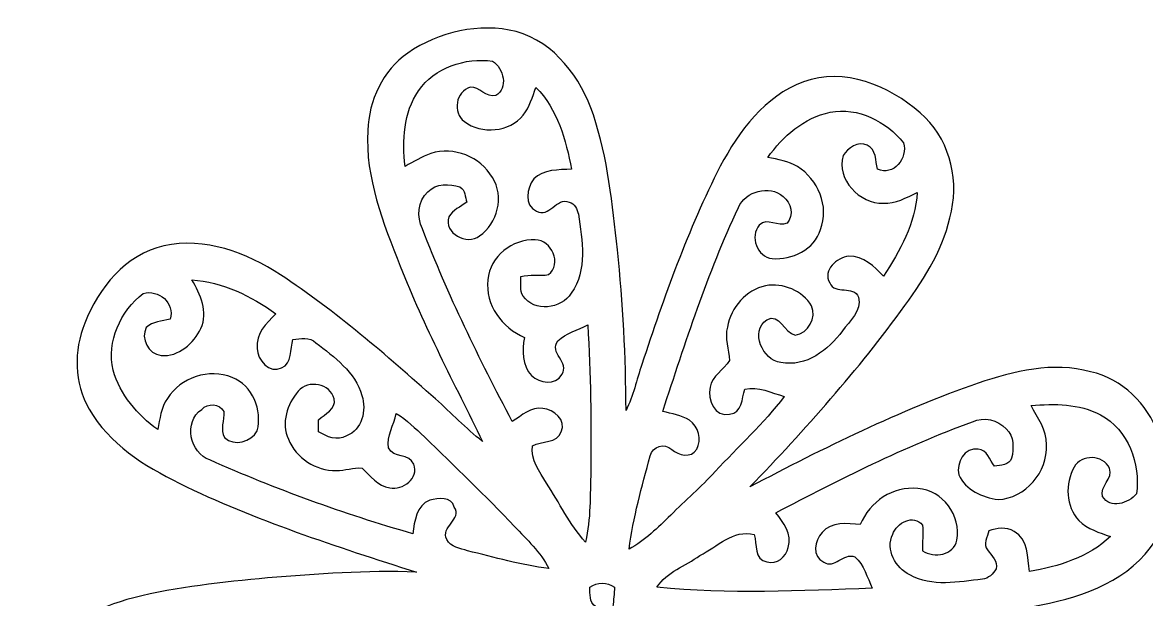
# Model space of a CAD drawing. Header units: centimetres. Extents: x -13.4 to 13.4, y -12.3 to 12.2.
# Drawn here: x -12.84 to -2.48, y -6.9 to -1.58 of the extents above; entities that cross this region are included whole.
import ezdxf

# ---------------------------------------------------------------- set-up
doc = ezdxf.new("R2010")
doc.units = ezdxf.units.CM
doc.header["$MEASUREMENT"] = 0
doc.layers.add('Camada 1', color=7, linetype='Continuous')

msp = doc.modelspace()

# ---------------------------------------------------------------- linework, layer by layer
at = {"layer": 'Camada 1', "color": 156}
for points, knots in [([(-9.2897, -1.85807), (-9.00253, -1.66122), (-8.6307, -1.57585), (-8.28992, -1.6591), (-8.28992, -1.6591), (-7.9308, -1.7593), (-7.69301, -2.08774), (-7.57765, -2.42605), (-7.57765, -2.42605), (-7.44395, -2.82821), (-7.40163, -3.25261), (-7.35436, -3.67171), (-7.35436, -3.67171), (-7.30603, -4.16453), (-7.27674, -4.65912), (-7.27638, -5.15443), (-7.27638, -5.15443), (-7.20936, -5.01967), (-7.17902, -4.87115), (-7.12998, -4.72934), (-7.12998, -4.72934), (-6.92502, -4.10669), (-6.70489, -3.4858), (-6.40679, -2.90054), (-6.40679, -2.90054), (-6.23322, -2.5788), (-5.99687, -2.2539), (-5.64056, -2.12443), (-5.64056, -2.12443), (-5.26379, -1.98542), (-4.84893, -2.15759), (-4.56318, -2.41017), (-4.56318, -2.41017), (-4.30635, -2.62748), (-4.20229, -2.99261), (-4.27567, -3.31681), (-4.27567, -3.31681), (-4.33599, -3.63996), (-4.5145, -3.9243), (-4.70358, -4.18711), (-4.70358, -4.18711), (-5.13608, -4.78013), (-5.62327, -5.33188), (-6.13409, -5.85857), (-6.13409, -5.85857), (-5.45182, -5.4998), (-4.75791, -5.1562), (-4.02907, -4.90149), (-4.02907, -4.90149), (-3.69746, -4.79495), (-3.33728, -4.699), (-2.99084, -4.79672), (-2.99084, -4.79672), (-2.70016, -4.86021), (-2.46909, -5.09376), (-2.36573, -5.36716), (-2.36573, -5.36716), (-2.22462, -5.70018), (-2.20591, -6.11964), (-2.43733, -6.41772), (-2.43733, -6.41772), (-2.69309, -6.7564), (-3.12208, -6.88974), (-3.52283, -6.96029), (-3.52283, -6.96029), (-4.27107, -7.08695), (-5.03061, -7.13775), (-5.78872, -7.14798), (-5.78872, -7.14798), (-5.00308, -7.41503), (-4.20193, -7.65986), (-3.46779, -8.05461), (-3.46779, -8.05461), (-3.15136, -8.231), (-2.8388, -8.48501), (-2.74214, -8.85048), (-2.74214, -8.85048), (-2.66629, -9.10907), (-2.7446, -9.38494), (-2.87267, -9.61319), (-2.87267, -9.61319), (-3.00989, -9.86084), (-3.23179, -10.08097), (-3.51649, -10.14095), (-3.51649, -10.14095), (-3.91759, -10.2362), (-4.32328, -10.05769), (-4.65101, -9.83684), (-4.65101, -9.83684), (-5.31495, -9.38564), (-5.91007, -8.84307), (-6.49286, -8.2938), (-6.49286, -8.2938), (-6.13056, -8.98525), (-5.77919, -9.68691), (-5.52874, -10.42775), (-5.52874, -10.42775), (-5.4222, -10.72868), (-5.37174, -11.05252), (-5.42042, -11.37002), (-5.42042, -11.37002), (-5.467, -11.62861), (-5.63104, -11.8639), (-5.86493, -11.98667), (-5.86493, -11.98667), (-6.18243, -12.15636), (-6.58459, -12.23503), (-6.91902, -12.06641), (-6.91902, -12.06641), (-7.25099, -11.90308), (-7.4362, -11.55064), (-7.52968, -11.20775), (-7.52968, -11.20775), (-7.72865, -10.36742), (-7.7604, -9.49819), (-7.78686, -8.63847), (-7.78686, -8.63847), (-7.84789, -8.74747), (-7.86518, -8.87377), (-7.9068, -8.99054), (-7.9068, -8.99054), (-8.11706, -9.62837), (-8.34036, -10.26548), (-8.64552, -10.8652), (-8.64552, -10.8652), (-8.81591, -11.18093), (-9.03993, -11.50126), (-9.38318, -11.64237), (-9.38318, -11.64237), (-9.66363, -11.76301), (-9.98749, -11.69811), (-10.24431, -11.5503), (-10.24431, -11.5503), (-10.48631, -11.42152), (-10.69798, -11.20985), (-10.76924, -10.93893), (-10.76924, -10.93893), (-10.87895, -10.57416), (-10.73396, -10.19069), (-10.54593, -9.87882), (-10.54593, -9.87882), (-10.26477, -9.4301), (-9.9194, -9.02723), (-9.57579, -8.62612), (-9.57579, -8.62612), (-9.3546, -8.37988), (-9.13518, -8.13082), (-8.89458, -7.90327), (-8.89458, -7.90327), (-9.56556, -8.26347), (-10.25172, -8.60071), (-10.96997, -8.85684), (-10.96997, -8.85684), (-11.32628, -8.97995), (-11.71715, -9.08368), (-12.09075, -8.97643), (-12.09075, -8.97643), (-12.38603, -8.90164), (-12.61286, -8.65292), (-12.70811, -8.36965), (-12.70811, -8.36965), (-12.82099, -8.07154), (-12.84287, -7.71596), (-12.67071, -7.43584), (-12.67071, -7.43584), (-12.48833, -7.13105), (-12.14931, -6.96841), (-11.81735, -6.88057), (-11.81735, -6.88057), (-11.41306, -6.77757), (-10.99608, -6.74051), (-10.58227, -6.69678), (-10.58227, -6.69678), (-10.12507, -6.66467), (-9.66681, -6.6241), (-9.2082, -6.64562), (-9.2082, -6.64562), (-9.95009, -6.40785), (-10.69516, -6.16795), (-11.39684, -5.82507), (-11.39684, -5.82507), (-11.71892, -5.6649), (-12.04559, -5.4624), (-12.22763, -5.14068), (-12.22763, -5.14068), (-12.36768, -4.90255), (-12.37085, -4.60092), (-12.26784, -4.34869), (-12.26784, -4.34869), (-12.14296, -4.02378), (-11.89214, -3.71651), (-11.53901, -3.63677), (-11.53901, -3.63677), (-11.16153, -3.54965), (-10.7763, -3.70134), (-10.46198, -3.90348), (-10.46198, -3.90348), (-9.95186, -4.24039), (-9.48866, -4.64185), (-9.03287, -5.04718), (-9.03287, -5.04718), (-8.88858, -5.17771), (-8.75382, -5.31917), (-8.60036, -5.43947), (-8.60036, -5.43947), (-8.86036, -4.90466), (-9.14047, -4.37761), (-9.35884, -3.8234), (-9.35884, -3.8234), (-9.51406, -3.4244), (-9.6848, -3.01025), (-9.65693, -2.57315), (-9.65693, -2.57315), (-9.64953, -2.29551), (-9.52076, -2.0186), (-9.2897, -1.85807)], [0, 0, 0, 0, 0.01818182, 0.01818182, 0.01818182, 0.01818182, 0.03636364, 0.03636364, 0.03636364, 0.03636364, 0.05454545, 0.05454545, 0.05454545, 0.05454545, 0.07272727, 0.07272727, 0.07272727, 0.07272727, 0.09090909, 0.09090909, 0.09090909, 0.09090909, 0.10909091, 0.10909091, 0.10909091, 0.10909091, 0.12727273, 0.12727273, 0.12727273, 0.12727273, 0.14545455, 0.14545455, 0.14545455, 0.14545455, 0.16363636, 0.16363636, 0.16363636, 0.16363636, 0.18181818, 0.18181818, 0.18181818, 0.18181818, 0.2, 0.2, 0.2, 0.2, 0.21818182, 0.21818182, 0.21818182, 0.21818182, 0.23636364, 0.23636364, 0.23636364, 0.23636364, 0.25454545, 0.25454545, 0.25454545, 0.25454545, 0.27272727, 0.27272727, 0.27272727, 0.27272727, 0.29090909, 0.29090909, 0.29090909, 0.29090909, 0.30909091, 0.30909091, 0.30909091, 0.30909091, 0.32727273, 0.32727273, 0.32727273, 0.32727273, 0.34545455, 0.34545455, 0.34545455, 0.34545455, 0.36363636, 0.36363636, 0.36363636, 0.36363636, 0.38181818, 0.38181818, 0.38181818, 0.38181818, 0.4, 0.4, 0.4, 0.4, 0.41818182, 0.41818182, 0.41818182, 0.41818182, 0.43636364, 0.43636364, 0.43636364, 0.43636364, 0.45454545, 0.45454545, 0.45454545, 0.45454545, 0.47272727, 0.47272727, 0.47272727, 0.47272727, 0.49090909, 0.49090909, 0.49090909, 0.49090909, 0.50909091, 0.50909091, 0.50909091, 0.50909091, 0.52727273, 0.52727273, 0.52727273, 0.52727273, 0.54545455, 0.54545455, 0.54545455, 0.54545455, 0.56363636, 0.56363636, 0.56363636, 0.56363636, 0.58181818, 0.58181818, 0.58181818, 0.58181818, 0.6, 0.6, 0.6, 0.6, 0.61818182, 0.61818182, 0.61818182, 0.61818182, 0.63636364, 0.63636364, 0.63636364, 0.63636364, 0.65454545, 0.65454545, 0.65454545, 0.65454545, 0.67272727, 0.67272727, 0.67272727, 0.67272727, 0.69090909, 0.69090909, 0.69090909, 0.69090909, 0.70909091, 0.70909091, 0.70909091, 0.70909091, 0.72727273, 0.72727273, 0.72727273, 0.72727273, 0.74545455, 0.74545455, 0.74545455, 0.74545455, 0.76363636, 0.76363636, 0.76363636, 0.76363636, 0.78181818, 0.78181818, 0.78181818, 0.78181818, 0.8, 0.8, 0.8, 0.8, 0.81818182, 0.81818182, 0.81818182, 0.81818182, 0.83636364, 0.83636364, 0.83636364, 0.83636364, 0.85454545, 0.85454545, 0.85454545, 0.85454545, 0.87272727, 0.87272727, 0.87272727, 0.87272727, 0.89090909, 0.89090909, 0.89090909, 0.89090909, 0.90909091, 0.90909091, 0.90909091, 0.90909091, 0.92727273, 0.92727273, 0.92727273, 0.92727273, 0.94545455, 0.94545455, 0.94545455, 0.94545455, 0.96363636, 0.96363636, 0.96363636, 0.96363636, 1, 1, 1, 1]), ([(-9.1895, -2.20627), (-9.1895, -2.20627), (-9.1895, -2.20627), (-9.1895, -2.20627), (-9.1895, -2.20627), (-9.33026, -2.4077), (-9.34014, -2.66664), (-9.31474, -2.90264), (-9.31474, -2.90264), (-9.23607, -2.86103), (-9.15987, -2.81374), (-9.07626, -2.7827), (-9.07626, -2.7827), (-8.86495, -2.71638), (-8.61907, -2.8141), (-8.50864, -3.00567), (-8.50864, -3.00567), (-8.39611, -3.17923), (-8.45996, -3.43041), (-8.62859, -3.54329), (-8.62859, -3.54329), (-8.73971, -3.63926), (-8.96161, -3.5172), (-8.9094, -3.36832), (-8.9094, -3.36832), (-8.87659, -3.30305), (-8.8018, -3.27589), (-8.74571, -3.23427), (-8.74571, -3.23427), (-8.76088, -3.18523), (-8.75841, -3.12242), (-8.80779, -3.09279), (-8.80779, -3.09279), (-8.90446, -3.06069), (-9.02899, -3.05788), (-9.10413, -3.1376), (-9.10413, -3.1376), (-9.1955, -3.22509), (-9.20926, -3.36797), (-9.15387, -3.47909), (-9.15387, -3.47909), (-8.91928, -4.08939), (-8.63035, -4.67783), (-8.32485, -5.25533), (-8.32485, -5.25533), (-8.23912, -5.20064), (-8.15305, -5.11739), (-8.04298, -5.13503), (-8.04298, -5.13503), (-7.94526, -5.14173), (-7.8225, -5.24544), (-7.87364, -5.34952), (-7.87364, -5.34952), (-7.90786, -5.45923), (-8.05427, -5.43207), (-8.13964, -5.47863), (-8.13964, -5.47863), (-8.15374, -5.61021), (-8.07507, -5.71782), (-8.00981, -5.82329), (-8.00981, -5.82329), (-7.89057, -6.00499), (-7.79885, -6.20747), (-7.64857, -6.36693), (-7.64857, -6.36693), (-7.60095, -6.15314), (-7.60835, -5.93266), (-7.60095, -5.71534), (-7.60095, -5.71534), (-7.596, -5.2652), (-7.60341, -4.81471), (-7.62881, -4.36527), (-7.62881, -4.36527), (-7.72159, -4.41147), (-7.82884, -4.439), (-7.90504, -4.51272), (-7.90504, -4.51272), (-7.99076, -4.61715), (-7.7911, -4.71628), (-7.8687, -4.82141), (-7.8687, -4.82141), (-7.92374, -4.9269), (-8.07507, -4.89973), (-8.14916, -4.83093), (-8.14916, -4.83093), (-8.23488, -4.73674), (-8.2363, -4.59916), (-8.21302, -4.48098), (-8.21302, -4.48098), (-8.41798, -4.39067), (-8.57849, -4.18041), (-8.54957, -3.94864), (-8.54957, -3.94864), (-8.53333, -3.73274), (-8.32379, -3.56975), (-8.11283, -3.58104), (-8.11283, -3.58104), (-7.9629, -3.58069), (-7.86341, -3.8033), (-7.99006, -3.90065), (-7.99006, -3.90065), (-8.07507, -3.91653), (-8.16256, -3.89573), (-8.24653, -3.91829), (-8.24653, -3.91829), (-8.24159, -3.97722), (-8.26205, -4.04636), (-8.22501, -4.09821), (-8.22501, -4.09821), (-8.1227, -4.24814), (-7.87364, -4.21957), (-7.78157, -4.07212), (-7.78157, -4.07212), (-7.62952, -3.85974), (-7.67927, -3.58527), (-7.71525, -3.34503), (-7.71525, -3.34503), (-7.72759, -3.30129), (-7.74876, -3.24026), (-7.80062, -3.23285), (-7.80062, -3.23285), (-7.91703, -3.1824), (-7.98653, -3.38596), (-8.10259, -3.31435), (-8.10259, -3.31435), (-8.22007, -3.26495), (-8.1915, -3.10161), (-8.12799, -3.01907), (-8.12799, -3.01907), (-8.03698, -2.9277), (-7.89693, -2.93511), (-7.77804, -2.92981), (-7.77804, -2.92981), (-7.83096, -2.661), (-7.90856, -2.37418), (-8.10683, -2.17487), (-8.10683, -2.17487), (-8.13999, -2.26201), (-8.16504, -2.35549), (-8.22395, -2.42992), (-8.22395, -2.42992), (-8.35095, -2.58833), (-8.60883, -2.6095), (-8.76723, -2.4892), (-8.76723, -2.4892), (-8.8787, -2.40629), (-8.84554, -2.21085), (-8.71255, -2.1717), (-8.71255, -2.1717), (-8.62576, -2.16675), (-8.5665, -2.27295), (-8.4776, -2.25071), (-8.4776, -2.25071), (-8.35906, -2.18086), (-8.40457, -1.99743), (-8.50687, -1.93286), (-8.50687, -1.93286), (-8.75876, -1.89723), (-9.0431, -1.98931), (-9.1895, -2.20627)], [0, 0, 0, 0, 0.02439024, 0.02439024, 0.02439024, 0.02439024, 0.04878049, 0.04878049, 0.04878049, 0.04878049, 0.07317073, 0.07317073, 0.07317073, 0.07317073, 0.09756098, 0.09756098, 0.09756098, 0.09756098, 0.12195122, 0.12195122, 0.12195122, 0.12195122, 0.14634146, 0.14634146, 0.14634146, 0.14634146, 0.17073171, 0.17073171, 0.17073171, 0.17073171, 0.19512195, 0.19512195, 0.19512195, 0.19512195, 0.2195122, 0.2195122, 0.2195122, 0.2195122, 0.24390244, 0.24390244, 0.24390244, 0.24390244, 0.26829268, 0.26829268, 0.26829268, 0.26829268, 0.29268293, 0.29268293, 0.29268293, 0.29268293, 0.31707317, 0.31707317, 0.31707317, 0.31707317, 0.34146341, 0.34146341, 0.34146341, 0.34146341, 0.36585366, 0.36585366, 0.36585366, 0.36585366, 0.3902439, 0.3902439, 0.3902439, 0.3902439, 0.41463415, 0.41463415, 0.41463415, 0.41463415, 0.43902439, 0.43902439, 0.43902439, 0.43902439, 0.46341463, 0.46341463, 0.46341463, 0.46341463, 0.48780488, 0.48780488, 0.48780488, 0.48780488, 0.51219512, 0.51219512, 0.51219512, 0.51219512, 0.53658537, 0.53658537, 0.53658537, 0.53658537, 0.56097561, 0.56097561, 0.56097561, 0.56097561, 0.58536585, 0.58536585, 0.58536585, 0.58536585, 0.6097561, 0.6097561, 0.6097561, 0.6097561, 0.63414634, 0.63414634, 0.63414634, 0.63414634, 0.65853659, 0.65853659, 0.65853659, 0.65853659, 0.68292683, 0.68292683, 0.68292683, 0.68292683, 0.70731707, 0.70731707, 0.70731707, 0.70731707, 0.73170732, 0.73170732, 0.73170732, 0.73170732, 0.75609756, 0.75609756, 0.75609756, 0.75609756, 0.7804878, 0.7804878, 0.7804878, 0.7804878, 0.80487805, 0.80487805, 0.80487805, 0.80487805, 0.82926829, 0.82926829, 0.82926829, 0.82926829, 0.85365854, 0.85365854, 0.85365854, 0.85365854, 0.87804878, 0.87804878, 0.87804878, 0.87804878, 0.90243902, 0.90243902, 0.90243902, 0.90243902, 0.92682927, 0.92682927, 0.92682927, 0.92682927, 0.95121951, 0.95121951, 0.95121951, 0.95121951, 1, 1, 1, 1]), ([(-5.96864, -2.82151), (-5.96864, -2.82151), (-5.96864, -2.82151), (-5.96864, -2.82151), (-5.96864, -2.82151), (-5.87516, -2.8388), (-5.77744, -2.85326), (-5.69524, -2.90476), (-5.69524, -2.90476), (-5.50615, -3.02012), (-5.39715, -3.27306), (-5.48357, -3.48473), (-5.48357, -3.48473), (-5.53507, -3.6703), (-5.7471, -3.76907), (-5.92771, -3.7525), (-5.92771, -3.7525), (-6.06989, -3.73768), (-6.13445, -3.55035), (-6.04731, -3.44346), (-6.04731, -3.44346), (-5.97393, -3.37007), (-5.87233, -3.46674), (-5.79084, -3.42618), (-5.79084, -3.42618), (-5.72347, -3.35704), (-5.7531, -3.23497), (-5.82648, -3.18169), (-5.82648, -3.18169), (-5.95312, -3.06811), (-6.17466, -3.1316), (-6.23992, -3.28295), (-6.23992, -3.28295), (-6.52426, -3.88866), (-6.72747, -4.5279), (-6.93807, -5.16183), (-6.93807, -5.16183), (-6.85411, -5.18407), (-6.76592, -5.19923), (-6.69008, -5.24403), (-6.69008, -5.24403), (-6.60752, -5.30048), (-6.57789, -5.42395), (-6.6234, -5.51215), (-6.6234, -5.51215), (-6.67702, -5.59576), (-6.79131, -5.5693), (-6.85517, -5.5139), (-6.85517, -5.5139), (-6.9215, -5.45146), (-7.03438, -5.48252), (-7.05272, -5.57354), (-7.05272, -5.57354), (-7.13069, -5.85611), (-7.21006, -6.14115), (-7.24853, -6.4322), (-7.24853, -6.4322), (-7.10177, -6.35282), (-6.98287, -6.23288), (-6.86364, -6.11857), (-6.86364, -6.11857), (-6.72747, -5.98416), (-6.58388, -5.85716), (-6.45371, -5.71675), (-6.45371, -5.71675), (-6.23992, -5.48745), (-6.00745, -5.27437), (-5.81659, -5.02462), (-5.81659, -5.02462), (-5.93619, -4.9918), (-6.05472, -4.92724), (-6.18172, -4.95757), (-6.18172, -4.95757), (-6.20783, -5.04437), (-6.20323, -5.17771), (-6.32037, -5.189), (-6.32037, -5.189), (-6.45865, -5.22005), (-6.52533, -5.05178), (-6.50027, -4.9403), (-6.50027, -4.9403), (-6.48229, -4.832), (-6.37645, -4.77872), (-6.32037, -4.69406), (-6.32037, -4.69406), (-6.32741, -4.59105), (-6.36905, -4.48734), (-6.34083, -4.38431), (-6.34083, -4.38431), (-6.30695, -4.20475), (-6.17078, -4.04142), (-5.9884, -4.00368), (-5.9884, -4.00368), (-5.82648, -3.9751), (-5.6508, -4.04812), (-5.56436, -4.18923), (-5.56436, -4.18923), (-5.5178, -4.30213), (-5.59328, -4.44005), (-5.715, -4.45876), (-5.715, -4.45876), (-5.81907, -4.44324), (-5.85893, -4.24744), (-5.97887, -4.3187), (-5.97887, -4.3187), (-6.13304, -4.42453), (-6.01802, -4.69159), (-5.84763, -4.71134), (-5.84763, -4.71134), (-5.61622, -4.7565), (-5.41019, -4.59598), (-5.28038, -4.42066), (-5.28038, -4.42066), (-5.21475, -4.32681), (-5.09869, -4.23757), (-5.13045, -4.1088), (-5.13045, -4.1088), (-5.18018, -3.99308), (-5.34882, -4.09256), (-5.39644, -3.97615), (-5.39644, -3.97615), (-5.46593, -3.85974), (-5.33152, -3.74368), (-5.22145, -3.73062), (-5.22145, -3.73062), (-5.08881, -3.72816), (-4.98474, -3.82481), (-4.90149, -3.91653), (-4.90149, -3.91653), (-4.74944, -3.68299), (-4.60587, -3.42688), (-4.59069, -3.14218), (-4.59069, -3.14218), (-4.68911, -3.19158), (-4.79036, -3.24908), (-4.90466, -3.24309), (-4.90466, -3.24309), (-5.12056, -3.24767), (-5.33929, -3.02365), (-5.27473, -2.80353), (-5.27473, -2.80353), (-5.22817, -2.7319), (-5.13856, -2.66841), (-5.05107, -2.70827), (-5.05107, -2.70827), (-4.9678, -2.74672), (-4.97557, -2.8515), (-4.95687, -2.92734), (-4.95687, -2.92734), (-4.80871, -2.99826), (-4.67395, -2.82504), (-4.71699, -2.68639), (-4.71699, -2.68639), (-4.87539, -2.4892), (-5.13644, -2.35232), (-5.39291, -2.40417), (-5.39291, -2.40417), (-5.63316, -2.45285), (-5.8307, -2.62536), (-5.96864, -2.82151)], [0, 0, 0, 0, 0.02439024, 0.02439024, 0.02439024, 0.02439024, 0.04878049, 0.04878049, 0.04878049, 0.04878049, 0.07317073, 0.07317073, 0.07317073, 0.07317073, 0.09756098, 0.09756098, 0.09756098, 0.09756098, 0.12195122, 0.12195122, 0.12195122, 0.12195122, 0.14634146, 0.14634146, 0.14634146, 0.14634146, 0.17073171, 0.17073171, 0.17073171, 0.17073171, 0.19512195, 0.19512195, 0.19512195, 0.19512195, 0.2195122, 0.2195122, 0.2195122, 0.2195122, 0.24390244, 0.24390244, 0.24390244, 0.24390244, 0.26829268, 0.26829268, 0.26829268, 0.26829268, 0.29268293, 0.29268293, 0.29268293, 0.29268293, 0.31707317, 0.31707317, 0.31707317, 0.31707317, 0.34146341, 0.34146341, 0.34146341, 0.34146341, 0.36585366, 0.36585366, 0.36585366, 0.36585366, 0.3902439, 0.3902439, 0.3902439, 0.3902439, 0.41463415, 0.41463415, 0.41463415, 0.41463415, 0.43902439, 0.43902439, 0.43902439, 0.43902439, 0.46341463, 0.46341463, 0.46341463, 0.46341463, 0.48780488, 0.48780488, 0.48780488, 0.48780488, 0.51219512, 0.51219512, 0.51219512, 0.51219512, 0.53658537, 0.53658537, 0.53658537, 0.53658537, 0.56097561, 0.56097561, 0.56097561, 0.56097561, 0.58536585, 0.58536585, 0.58536585, 0.58536585, 0.6097561, 0.6097561, 0.6097561, 0.6097561, 0.63414634, 0.63414634, 0.63414634, 0.63414634, 0.65853659, 0.65853659, 0.65853659, 0.65853659, 0.68292683, 0.68292683, 0.68292683, 0.68292683, 0.70731707, 0.70731707, 0.70731707, 0.70731707, 0.73170732, 0.73170732, 0.73170732, 0.73170732, 0.75609756, 0.75609756, 0.75609756, 0.75609756, 0.7804878, 0.7804878, 0.7804878, 0.7804878, 0.80487805, 0.80487805, 0.80487805, 0.80487805, 0.82926829, 0.82926829, 0.82926829, 0.82926829, 0.85365854, 0.85365854, 0.85365854, 0.85365854, 0.87804878, 0.87804878, 0.87804878, 0.87804878, 0.90243902, 0.90243902, 0.90243902, 0.90243902, 0.92682927, 0.92682927, 0.92682927, 0.92682927, 0.95121951, 0.95121951, 0.95121951, 0.95121951, 1, 1, 1, 1]), ([(-11.28042, -3.9497), (-11.28042, -3.9497), (-11.28042, -3.9497), (-11.28042, -3.9497), (-11.28042, -3.9497), (-11.20175, -4.08199), (-11.1266, -4.24532), (-11.19786, -4.39737), (-11.19786, -4.39737), (-11.26243, -4.53319), (-11.40354, -4.66407), (-11.56405, -4.64538), (-11.56405, -4.64538), (-11.67977, -4.63727), (-11.75702, -4.48839), (-11.70057, -4.3882), (-11.70057, -4.3882), (-11.64272, -4.33246), (-11.55665, -4.33), (-11.48221, -4.3127), (-11.48221, -4.3127), (-11.43282, -4.16312), (-11.58733, -4.03401), (-11.72986, -4.07458), (-11.72986, -4.07458), (-11.93764, -4.23827), (-12.07028, -4.51696), (-12.00573, -4.7826), (-12.00573, -4.7826), (-11.94505, -5.00873), (-11.78171, -5.1936), (-11.5958, -5.3294), (-11.5958, -5.3294), (-11.57639, -5.23098), (-11.56405, -5.12655), (-11.50549, -5.0426), (-11.50549, -5.0426), (-11.38484, -4.84964), (-11.12026, -4.76037), (-10.90929, -4.84964), (-10.90929, -4.84964), (-10.7202, -4.92195), (-10.62884, -5.15231), (-10.67752, -5.34212), (-10.67752, -5.34212), (-10.7375, -5.4423), (-10.88672, -5.48922), (-10.97914, -5.40419), (-10.97914, -5.40419), (-11.0236, -5.33047), (-10.97914, -5.24369), (-10.98584, -5.16395), (-10.98584, -5.16395), (-11.0243, -5.08811), (-11.13437, -5.08458), (-11.19011, -5.14385), (-11.19011, -5.14385), (-11.36015, -5.25638), (-11.30088, -5.54848), (-11.11355, -5.60987), (-11.11355, -5.60987), (-10.50784, -5.88115), (-9.88025, -6.10729), (-9.24242, -6.29038), (-9.24242, -6.29038), (-9.22867, -6.17573), (-9.20891, -6.02933), (-9.08579, -5.98134), (-9.08579, -5.98134), (-9.00853, -5.95982), (-8.88717, -5.94501), (-8.86036, -6.04485), (-8.86036, -6.04485), (-8.78275, -6.15314), (-8.99159, -6.23217), (-8.92845, -6.34259), (-8.92845, -6.34259), (-8.89599, -6.41702), (-8.80568, -6.42338), (-8.73794, -6.44771), (-8.73794, -6.44771), (-8.48924, -6.50804), (-8.24194, -6.58106), (-7.98688, -6.61175), (-7.98688, -6.61175), (-8.0659, -6.46219), (-8.18902, -6.344), (-8.30438, -6.22299), (-8.30438, -6.22299), (-8.57426, -5.94042), (-8.85507, -5.66878), (-9.13623, -5.3975), (-9.13623, -5.3975), (-9.21879, -5.32095), (-9.29745, -5.2384), (-9.39588, -5.18195), (-9.39588, -5.18195), (-9.4174, -5.28742), (-9.48302, -5.38868), (-9.4675, -5.49875), (-9.4675, -5.49875), (-9.42551, -5.59788), (-9.27135, -5.5446), (-9.23466, -5.65009), (-9.23466, -5.65009), (-9.18139, -5.77849), (-9.33696, -5.89138), (-9.45479, -5.86809), (-9.45479, -5.86809), (-9.56733, -5.85364), (-9.63365, -5.75592), (-9.71056, -5.68537), (-9.71056, -5.68537), (-9.79028, -5.67619), (-9.86895, -5.71005), (-9.94903, -5.70723), (-9.94903, -5.70723), (-10.13742, -5.71394), (-10.31769, -5.58977), (-10.39071, -5.41867), (-10.39071, -5.41867), (-10.45845, -5.2712), (-10.402, -5.0934), (-10.29899, -4.97699), (-10.29899, -4.97699), (-10.20973, -4.86587), (-10.00301, -4.90677), (-9.96773, -5.04647), (-9.96773, -5.04647), (-9.94798, -5.14208), (-10.05204, -5.18617), (-10.11132, -5.23875), (-10.11132, -5.23875), (-10.11166, -5.27614), (-10.11166, -5.31318), (-10.11201, -5.35094), (-10.11201, -5.35094), (-10.03617, -5.39679), (-9.93986, -5.43665), (-9.85485, -5.38797), (-9.85485, -5.38797), (-9.71161, -5.33364), (-9.66575, -5.1509), (-9.71268, -5.01614), (-9.71268, -5.01614), (-9.77229, -4.79777), (-9.96809, -4.66231), (-10.13566, -4.52895), (-10.13566, -4.52895), (-10.19386, -4.47075), (-10.27712, -4.49085), (-10.34909, -4.49932), (-10.34909, -4.49932), (-10.37413, -4.58716), (-10.3519, -4.7184), (-10.4528, -4.76108), (-10.4528, -4.76108), (-10.56181, -4.81646), (-10.68105, -4.68948), (-10.67752, -4.58223), (-10.67752, -4.58223), (-10.69516, -4.44887), (-10.59215, -4.34869), (-10.50678, -4.26295), (-10.50678, -4.26295), (-10.7322, -4.09716), (-10.99749, -3.96733), (-11.28042, -3.9497)], [0, 0, 0, 0, 0.02325581, 0.02325581, 0.02325581, 0.02325581, 0.04651163, 0.04651163, 0.04651163, 0.04651163, 0.06976744, 0.06976744, 0.06976744, 0.06976744, 0.09302326, 0.09302326, 0.09302326, 0.09302326, 0.11627907, 0.11627907, 0.11627907, 0.11627907, 0.13953488, 0.13953488, 0.13953488, 0.13953488, 0.1627907, 0.1627907, 0.1627907, 0.1627907, 0.18604651, 0.18604651, 0.18604651, 0.18604651, 0.20930233, 0.20930233, 0.20930233, 0.20930233, 0.23255814, 0.23255814, 0.23255814, 0.23255814, 0.25581395, 0.25581395, 0.25581395, 0.25581395, 0.27906977, 0.27906977, 0.27906977, 0.27906977, 0.30232558, 0.30232558, 0.30232558, 0.30232558, 0.3255814, 0.3255814, 0.3255814, 0.3255814, 0.34883721, 0.34883721, 0.34883721, 0.34883721, 0.37209302, 0.37209302, 0.37209302, 0.37209302, 0.39534884, 0.39534884, 0.39534884, 0.39534884, 0.41860465, 0.41860465, 0.41860465, 0.41860465, 0.44186047, 0.44186047, 0.44186047, 0.44186047, 0.46511628, 0.46511628, 0.46511628, 0.46511628, 0.48837209, 0.48837209, 0.48837209, 0.48837209, 0.51162791, 0.51162791, 0.51162791, 0.51162791, 0.53488372, 0.53488372, 0.53488372, 0.53488372, 0.55813953, 0.55813953, 0.55813953, 0.55813953, 0.58139535, 0.58139535, 0.58139535, 0.58139535, 0.60465116, 0.60465116, 0.60465116, 0.60465116, 0.62790698, 0.62790698, 0.62790698, 0.62790698, 0.65116279, 0.65116279, 0.65116279, 0.65116279, 0.6744186, 0.6744186, 0.6744186, 0.6744186, 0.69767442, 0.69767442, 0.69767442, 0.69767442, 0.72093023, 0.72093023, 0.72093023, 0.72093023, 0.74418605, 0.74418605, 0.74418605, 0.74418605, 0.76744186, 0.76744186, 0.76744186, 0.76744186, 0.79069767, 0.79069767, 0.79069767, 0.79069767, 0.81395349, 0.81395349, 0.81395349, 0.81395349, 0.8372093, 0.8372093, 0.8372093, 0.8372093, 0.86046512, 0.86046512, 0.86046512, 0.86046512, 0.88372093, 0.88372093, 0.88372093, 0.88372093, 0.90697674, 0.90697674, 0.90697674, 0.90697674, 0.93023256, 0.93023256, 0.93023256, 0.93023256, 0.95348837, 0.95348837, 0.95348837, 0.95348837, 1, 1, 1, 1]), ([(-3.54012, -5.10821), (-3.54012, -5.10821), (-3.54012, -5.10821), (-3.54012, -5.10821), (-3.54012, -5.10821), (-3.47944, -5.22181), (-3.39514, -5.334), (-3.39724, -5.46946), (-3.39724, -5.46946), (-3.38525, -5.72028), (-3.59021, -5.96406), (-3.84527, -5.9757), (-3.84527, -5.9757), (-3.98921, -5.95629), (-4.14443, -5.88715), (-4.20652, -5.74674), (-4.20652, -5.74674), (-4.23474, -5.64056), (-4.15254, -5.4871), (-4.02802, -5.51039), (-4.02802, -5.51039), (-3.94511, -5.51532), (-3.92041, -5.61233), (-3.87772, -5.66844), (-3.87772, -5.66844), (-3.82128, -5.65891), (-3.74332, -5.6582), (-3.71934, -5.59469), (-3.71934, -5.59469), (-3.70099, -5.50367), (-3.69288, -5.38938), (-3.77048, -5.32306), (-3.77048, -5.32306), (-3.8488, -5.24087), (-3.97615, -5.20912), (-4.08128, -5.25744), (-4.08128, -5.25744), (-4.70641, -5.48815), (-5.30436, -5.7866), (-5.89314, -6.0974), (-5.89314, -6.0974), (-5.82541, -6.18771), (-5.73687, -6.29567), (-5.78131, -6.41667), (-5.78131, -6.41667), (-5.79966, -6.50487), (-5.88327, -6.57754), (-5.97605, -6.54967), (-5.97605, -6.54967), (-6.09494, -6.53238), (-6.06882, -6.38457), (-6.09353, -6.29849), (-6.09353, -6.29849), (-6.28791, -6.24699), (-6.43536, -6.41173), (-6.59482, -6.49216), (-6.59482, -6.49216), (-6.72711, -6.58671), (-6.90104, -6.64174), (-6.99099, -6.7839), (-6.99099, -6.7839), (-6.3306, -6.84847), (-5.66666, -6.81884), (-5.0052, -6.79272), (-5.0052, -6.79272), (-5.05213, -6.6943), (-5.07894, -6.57647), (-5.16573, -6.50451), (-5.16573, -6.50451), (-5.27015, -6.46182), (-5.35552, -6.61952), (-5.45217, -6.55179), (-5.45217, -6.55179), (-5.56224, -6.50521), (-5.53931, -6.35105), (-5.4684, -6.27979), (-5.4684, -6.27979), (-5.38373, -6.17536), (-5.23416, -6.19619), (-5.11527, -6.20572), (-5.11527, -6.20572), (-5.02884, -5.99792), (-4.81507, -5.84553), (-4.58505, -5.8748), (-4.58505, -5.8748), (-4.35468, -5.88468), (-4.18324, -6.12951), (-4.22451, -6.34929), (-4.22451, -6.34929), (-4.25202, -6.49076), (-4.43442, -6.51756), (-4.5413, -6.44877), (-4.5413, -6.44877), (-4.54271, -6.36939), (-4.53672, -6.29002), (-4.5406, -6.211), (-4.5406, -6.211), (-4.62597, -6.10517), (-4.77872, -6.18949), (-4.81612, -6.29496), (-4.81612, -6.29496), (-4.88526, -6.43573), (-4.79107, -6.60681), (-4.65771, -6.66996), (-4.65771, -6.66996), (-4.45206, -6.78568), (-4.2104, -6.73347), (-3.9885, -6.70984), (-3.9885, -6.70984), (-3.93312, -6.70453), (-3.89008, -6.66009), (-3.86186, -6.61528), (-3.86186, -6.61528), (-3.84069, -6.54332), (-3.90877, -6.49464), (-3.94088, -6.4396), (-3.94088, -6.4396), (-3.9885, -6.38774), (-3.94124, -6.32037), (-3.931, -6.26426), (-3.931, -6.26426), (-3.85409, -6.23817), (-3.77084, -6.22511), (-3.6971, -6.26991), (-3.6971, -6.26991), (-3.56234, -6.33801), (-3.57575, -6.51087), (-3.55599, -6.63821), (-3.55599, -6.63821), (-3.28719, -6.59448), (-3.01059, -6.50558), (-2.8074, -6.31718), (-2.8074, -6.31718), (-2.91007, -6.28049), (-3.02153, -6.24874), (-3.09915, -6.16761), (-3.09915, -6.16761), (-3.22297, -6.03885), (-3.22721, -5.82753), (-3.14289, -5.67689), (-3.14289, -5.67689), (-3.07869, -5.55483), (-2.87338, -5.56083), (-2.81798, -5.68713), (-2.81798, -5.68713), (-2.77741, -5.78202), (-2.91287, -5.85152), (-2.88079, -5.94642), (-2.88079, -5.94642), (-2.81094, -6.06777), (-2.64159, -6.00991), (-2.56821, -5.92208), (-2.56821, -5.92208), (-2.52801, -5.64585), (-2.64442, -5.3294), (-2.90125, -5.19535), (-2.90125, -5.19535), (-3.09562, -5.08669), (-3.32527, -5.09198), (-3.54012, -5.10821)], [0, 0, 0, 0, 0.02439024, 0.02439024, 0.02439024, 0.02439024, 0.04878049, 0.04878049, 0.04878049, 0.04878049, 0.07317073, 0.07317073, 0.07317073, 0.07317073, 0.09756098, 0.09756098, 0.09756098, 0.09756098, 0.12195122, 0.12195122, 0.12195122, 0.12195122, 0.14634146, 0.14634146, 0.14634146, 0.14634146, 0.17073171, 0.17073171, 0.17073171, 0.17073171, 0.19512195, 0.19512195, 0.19512195, 0.19512195, 0.2195122, 0.2195122, 0.2195122, 0.2195122, 0.24390244, 0.24390244, 0.24390244, 0.24390244, 0.26829268, 0.26829268, 0.26829268, 0.26829268, 0.29268293, 0.29268293, 0.29268293, 0.29268293, 0.31707317, 0.31707317, 0.31707317, 0.31707317, 0.34146341, 0.34146341, 0.34146341, 0.34146341, 0.36585366, 0.36585366, 0.36585366, 0.36585366, 0.3902439, 0.3902439, 0.3902439, 0.3902439, 0.41463415, 0.41463415, 0.41463415, 0.41463415, 0.43902439, 0.43902439, 0.43902439, 0.43902439, 0.46341463, 0.46341463, 0.46341463, 0.46341463, 0.48780488, 0.48780488, 0.48780488, 0.48780488, 0.51219512, 0.51219512, 0.51219512, 0.51219512, 0.53658537, 0.53658537, 0.53658537, 0.53658537, 0.56097561, 0.56097561, 0.56097561, 0.56097561, 0.58536585, 0.58536585, 0.58536585, 0.58536585, 0.6097561, 0.6097561, 0.6097561, 0.6097561, 0.63414634, 0.63414634, 0.63414634, 0.63414634, 0.65853659, 0.65853659, 0.65853659, 0.65853659, 0.68292683, 0.68292683, 0.68292683, 0.68292683, 0.70731707, 0.70731707, 0.70731707, 0.70731707, 0.73170732, 0.73170732, 0.73170732, 0.73170732, 0.75609756, 0.75609756, 0.75609756, 0.75609756, 0.7804878, 0.7804878, 0.7804878, 0.7804878, 0.80487805, 0.80487805, 0.80487805, 0.80487805, 0.82926829, 0.82926829, 0.82926829, 0.82926829, 0.85365854, 0.85365854, 0.85365854, 0.85365854, 0.87804878, 0.87804878, 0.87804878, 0.87804878, 0.90243902, 0.90243902, 0.90243902, 0.90243902, 0.92682927, 0.92682927, 0.92682927, 0.92682927, 0.95121951, 0.95121951, 0.95121951, 0.95121951, 1, 1, 1, 1]), ([(-7.61118, -6.7839), (-7.61118, -6.7839), (-7.61118, -6.7839), (-7.61118, -6.7839), (-7.61118, -6.7839), (-7.60448, -6.84459), (-7.61965, -6.92291), (-7.55791, -6.96066), (-7.55791, -6.96066), (-7.50746, -6.98287), (-7.45067, -6.96382), (-7.39775, -6.96312), (-7.39775, -6.96312), (-7.39069, -6.90279), (-7.3854, -6.84283), (-7.38116, -6.78285), (-7.38116, -6.78285), (-7.45384, -6.73522), (-7.53886, -6.73664), (-7.61118, -6.7839)], [0, 0, 0, 0, 0.16666667, 0.16666667, 0.16666667, 0.16666667, 0.33333333, 0.33333333, 0.33333333, 0.33333333, 0.5, 0.5, 0.5, 0.5, 0.66666667, 0.66666667, 0.66666667, 0.66666667, 1, 1, 1, 1])]:
    msp.add_open_spline(points, degree=3, knots=knots, dxfattribs=at)

doc.saveas('drawing.dxf')
